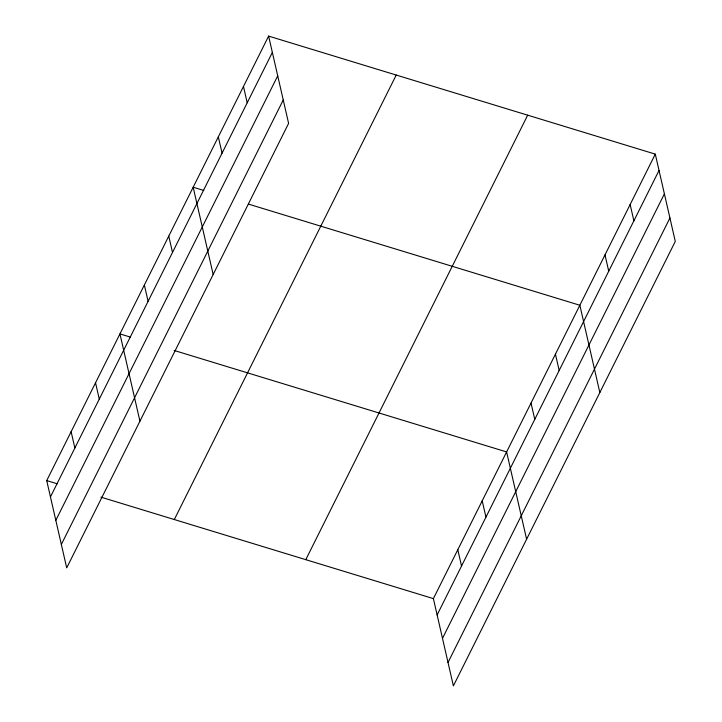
<?xml version="1.0" encoding="UTF-8"?>
<svg xmlns="http://www.w3.org/2000/svg" width="722" height="722" viewBox="0 0 722 722"><rect width="100%" height="100%" fill="white"/><g stroke="black" fill="none" stroke-linecap="round" stroke-linejoin="round"><path stroke-width="1.08" d="M268.62 36.1L288.61 123.381L66.704 567.871L46.713 480.59L268.62 36.1L655.296 154.129L675.287 241.41L453.38 685.9L433.39 598.619L655.296 154.129M50.45 496.907L272.356 52.417M55.82 520.327L277.726 75.837M61.343 544.451L283.25 99.961M174.318 519.542L396.225 75.052M305.785 559.667L527.692 115.177M437.126 614.936L659.033 170.446M442.487 638.356L664.393 193.866M448.01 662.48L669.926 217.99M203.812 190.473L193.171 187.224L213.161 274.504M248.467 204.1L579.847 305.253L599.838 392.533M130.574 337.156L119.942 333.907L139.933 421.188M174.173 350.459L506.618 451.936L526.609 539.217M46.713 480.59L57.345 483.83M100.945 497.142L433.39 598.619M630.144 204.506L633.88 220.824M605 254.884L608.736 271.201M555.435 354.15L559.171 370.467M531.022 403.047L534.767 419.365M482.206 500.833L485.942 517.151M457.793 549.722L461.538 566.048M243.476 86.478L247.213 102.795M218.324 136.855L222.06 153.172M168.767 236.121L172.504 252.438M144.355 285.01L148.091 301.336M95.539 382.804L99.275 399.122M71.126 431.693L74.862 448.019"/></g></svg>
